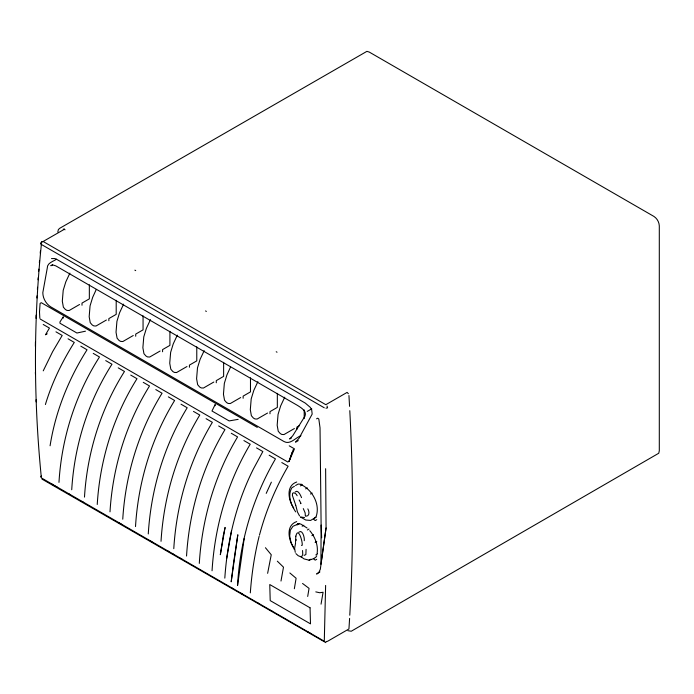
<?xml version="1.0" encoding="UTF-8"?>
<svg xmlns="http://www.w3.org/2000/svg" width="694" height="694" viewBox="0 0 694 694"><rect width="100%" height="100%" fill="white"/><g stroke="black" fill="none" stroke-linecap="round" stroke-linejoin="round"><path stroke-width="1.04" d="M295.826 536.158L295.523 542.344M316.551 418.82L317.757 418.17L318.824 419.063L320.029 427.834L321.114 525.072L320.932 564.283L326.067 527.934L325.625 468.71M292.426 494.952C291.74 490.91 296.711 493.425 297.127 495.742M63.284 318.078L63.293 316.802L59.962 321.947L59.962 323.231L76.921 333.025L85.449 331.194M325.625 585.441L324.289 641.239L41.371 477.906A1659.094 1297.424 27.5 0 1 41.371 244.453L324.289 407.794M295.878 536.167C298.134 525.766 303.131 542.838 302.107 545.389L301.543 545.415M302.541 550.516L302.766 554.541L301.699 556.588M215.079 405.721L215.183 404.498L211.974 410.995L229.15 420.911L238.146 419.358M173.786 548.668C176.484 504.286 189.341 460.46 212.364 422.325L206.066 418.682M186.539 556.033C189.245 511.651 202.023 467.799 224.969 429.621L218.662 425.969M199.299 563.398C202.006 519.017 214.706 475.147 237.582 436.916L231.276 433.264M212.052 570.763C214.767 526.373 227.398 482.495 250.213 444.221L243.898 440.569M224.813 578.128C227.328 540.374 236.385 502.855 253.423 468.971L262.844 451.551L256.528 447.882M250.326 592.858C251.688 573.773 254.533 554.818 259.148 536.254M84.486 497.112C87.149 452.757 100.699 409.078 124.478 371.464L118.223 367.846M97.238 504.477C99.91 460.113 113.348 416.409 136.996 378.716L130.732 375.09M109.999 511.842C112.671 467.478 126.004 423.748 149.522 385.968L143.259 382.342M122.76 519.207C125.432 474.835 138.661 431.087 162.066 393.22L155.794 389.594M135.512 526.572C138.193 482.2 151.327 438.426 174.619 400.49L168.338 396.855M148.273 533.938C150.962 489.565 163.992 445.774 187.189 407.76L181.004 404.186M161.025 541.303C163.723 496.921 176.666 453.113 199.768 415.038L193.479 411.403M58.973 482.382C61.619 438.027 75.42 394.4 99.485 356.994L93.239 353.385M71.725 489.747C74.388 445.392 88.06 401.739 111.977 364.229L105.722 360.611M57.836 232.004L58.383 229.532L59.858 228.222L366.892 51.356L369.251 52.076L653.93 216.433C657.088 218.463 659.135 222.132 659.3 225.871L659.3 450.77L658.753 453.243L351.251 631.236L347.894 630.69M317.106 553.526C318.425 545.284 315.041 536.939 309.802 530.684M305.343 515.963L305.143 512.901L303.304 508.598M326.067 527.934L320.324 569.262L318.815 572.429L316.62 574.051L319.925 571.899M244.201 538.431L237.565 585.493C239.846 541.164 253.024 497.26 275.466 458.881L269.151 455.212M50.081 445.782C55.451 411.655 68.576 378.924 87.045 349.785L80.799 346.167M267.632 573.331L271.25 554.766L265.438 547.731M280.992 581.043L283.49 567.172L277.322 561.168M294.343 588.746L296.104 578.258L289.858 572.966M307.694 596.458L309.056 588.365L302.549 583.463M321.044 604.17L323.083 592.26L319.708 592.737L315.787 591.878M226.704 558.384L231.466 531.075M295.575 543.133L294.603 548.39L295.271 552.32M295.158 491.985C297.934 489.062 300.771 495.681 301.526 497.624M259.435 535.117L259.703 534.25C266.097 510.428 275.7 487.535 288.114 466.221L281.79 462.551M45.405 404.533C51.972 382.55 62.13 361.826 74.284 342.42L68.047 338.802M293.232 449.556L288.982 461.553L294.456 448.853L289.233 445.834M288.982 461.553L292.226 452.28M316.074 516.726C320.498 504.399 312.326 489.721 300.814 484.481M43.236 370.848L52.64 351.658L62.2 335.445L55.962 331.827M266.218 493.382L271.38 482.156M41.918 241.417L40.642 243.49M69.894 273.132L65.809 281.851L63.206 290.344L62.313 301.205L63.38 307.182L65.392 309.498L66.962 310.409L69.148 310.513L79.55 304.501M96.275 289.45L92.666 297.353L90.064 305.846L89.17 316.716L90.237 322.684L92.25 325L93.82 325.911L96.006 326.015L106.408 320.012M123.61 304.146L119.524 312.864L116.922 321.357L116.028 332.218L117.095 338.195L119.108 340.511L120.678 341.413L122.864 341.517L133.265 335.514M150.468 319.648L146.382 328.366L143.779 336.859L142.877 347.72L143.953 353.697L145.966 356.013L147.536 356.924L149.713 357.028L160.123 351.017M177.326 335.159L173.24 343.877L170.637 352.361L169.735 363.231L170.811 369.199L172.823 371.524L174.385 372.426L176.571 372.531L186.981 366.527M204.183 350.661L200.089 359.379L197.486 367.872L196.593 378.733L197.66 384.71L199.672 387.026L201.243 387.929L203.429 388.041L213.839 382.03M230.564 366.979L226.947 374.881L224.344 383.374L223.451 394.235L224.518 400.212L226.53 402.529L228.1 403.44L230.287 403.544L240.688 397.532M257.89 381.674L253.804 390.392L251.202 398.885L250.308 409.746L251.375 415.715L253.388 418.04L254.958 418.942L257.144 419.046L267.546 413.043M284.748 397.176L280.662 405.895L278.06 414.387L277.166 425.249L278.233 431.226L280.246 433.542L281.816 434.453L284.002 434.557L294.403 428.545M40.642 476.943L41.276 476.006M316.776 555.807L315.735 557.351L313.22 558.8L309.082 560.188L304.024 558.896L300.563 556.38M298.854 532.203C302.593 528.975 304.796 538.18 304.267 540.687M315.874 517.282L310.6 520.431L305.768 520.032L300.528 517.03M296.711 482C285.555 485.809 288.4 500.435 293.718 508.008M296.711 521.593C285.824 525.263 288.34 539.299 293.215 546.924M316.724 519.693L315.189 520.578L313.688 519.251M316.724 559.286L315.189 560.171L313.688 558.852M65.045 229.827L64.473 229.211L41.276 242.553A1645.422 1284.108 28 0 0 41.05 244.678M56.561 259.218C53.03 261.569 47.027 262.931 47.235 268.24L42.82 292.66C42.837 298.29 45.96 303.825 50.705 306.835L284.072 441.566C290.239 445.036 295.627 437.55 300.953 435.702M52.614 264.674L50.792 265.724L53.022 265.004L55.815 265.871L297.431 405.365C300.97 407.647 307.173 411.082 304.978 416.174L292.686 435.832L289.632 438.998L291.463 437.94M134.888 270.148L135.712 270.625M47.227 333.779L45.483 334.794L49.448 328.08L43.202 324.462M205.554 310.947L206.37 311.415M276.212 351.745L277.027 352.214M307.216 411.421L311.745 408.809M299.608 425.543L296.85 427.131L296.85 429.291M298.264 440.595L295.557 442.156L299.088 438.157L312.17 414.084L311.649 409.477L310.244 407.335L305.299 403.11L56.787 259.391L54.861 258.55L51.486 258.576M295.583 485.496L298.09 484.048L301.951 484.369M294.403 486.303L291.888 487.752C287.238 495.525 291.133 505.015 295.679 511.886M300.415 485.895L302.081 484.933M305.655 488.897L307.321 487.925M310.504 494.033L312.17 493.07M297.101 524.924L299.608 523.476M314.287 518.166L315.961 517.204M302.15 526.217L303.825 525.254M307.347 529.999L309.021 529.028M311.901 535.69L313.575 534.727M315.111 542.43L316.776 541.459M315.822 554.931L317.496 553.968M309.082 560.188L310.756 559.225M304.527 517.516L300.754 517.073M300.519 503.662L301.057 503.48L299.166 499.984M298.776 523.753L292.955 526.312L290.352 530.181L289.693 535.924L291.072 542.682L294.282 549.422M325.954 408.211L327.577 407.846L327.03 406.025M325.954 641.664L327.577 641.299L348.935 628.964A1856.771 998.085 63.2 0 0 349.594 618.397M304.093 555.391L305.881 554.567L306.08 549.336M305.898 516.215C309.923 516.215 309.307 511.296 307.832 508.893M63.241 229.107L64.473 229.211M297.613 523.519L300.814 524.074L307.121 528.039M325.885 642.644L41.987 479.112M301.231 556.952L298.168 555.712L295.922 553.621M43.175 241.512L325.816 404.689L347.121 392.396L348.353 393.715M257.301 427.391L41.31 302.697L40.087 303.408L39.497 311.979L39.827 318.225M40.191 319.032L287.932 462.065M51.625 483.961L53.507 485.045M55.381 486.13L57.264 487.214M68.532 493.72L70.406 494.805M81.675 501.311L83.558 502.395M119.238 522.99L122.057 524.621M150.225 540.886L152.099 541.971M167.124 550.637L169.006 551.721M171.817 553.352L173.7 554.437M180.275 558.228L182.149 559.312M230.981 587.506L233.791 589.137M240.367 592.928L242.249 594.012M257.274 602.687L259.148 603.771M270.417 610.278L272.291 611.362M307.98 631.956L310.791 633.587M299.548 515.92L297.466 512.042L295.835 505.492M292.348 495.308L295.722 505.189M321.114 525.072L321.669 537.789M304.198 409.92L304.198 418.569M277.34 393.342L277.34 407.387L269.992 411.629L269.992 413.78M250.482 377.831L250.482 391.884L243.143 396.118L243.143 398.278M223.624 362.329L223.624 376.374L216.285 380.616L216.285 382.767M196.775 346.818L196.775 360.871L189.427 365.113L189.427 367.265M169.917 331.316L169.917 345.369L162.57 349.603L162.57 351.763M143.059 315.813L143.059 329.858L135.712 334.1L135.712 336.252M116.202 300.302L116.202 314.356L108.854 318.598L108.854 320.749M89.344 284.8L89.344 298.845L82.005 303.087L82.005 305.247M36.149 401.887A1645.422 1284.108 28 0 1 36.071 399.753M35.437 374.161A1645.422 1284.108 28 0 1 35.403 372.036M35.385 346.349A1645.422 1284.108 28 0 1 35.437 342.029M36.019 318.355A1645.422 1284.108 28 0 1 36.14 315.128M36.921 297.978A1645.422 1284.108 28 0 1 37.034 295.835M37.407 289.415A1645.422 1284.108 28 0 1 37.545 287.273M38.04 279.795A1645.422 1284.108 28 0 1 38.187 277.652M38.664 271.25A1645.422 1284.108 28 0 1 38.838 269.125M39.358 262.731A1645.422 1284.108 28 0 1 39.549 260.606M40.217 253.163A1645.422 1284.108 28 0 1 40.426 251.037M348.943 395.519A1856.771 998.085 63.2 0 1 349.559 406.337M349.793 410.657A1856.771 998.085 63.2 0 1 349.776 615.222M233.609 562.626L231.189 581.815L237.834 534.753L233.609 562.626M223.286 535.863L220.328 554.706L225.099 527.405L223.286 535.863M310.053 607.805L269.766 584.548L270.209 600.605L310.496 623.863L310.053 607.805M295.913 540.262L295.817 539.542L295.913 540.262"/></g></svg>
